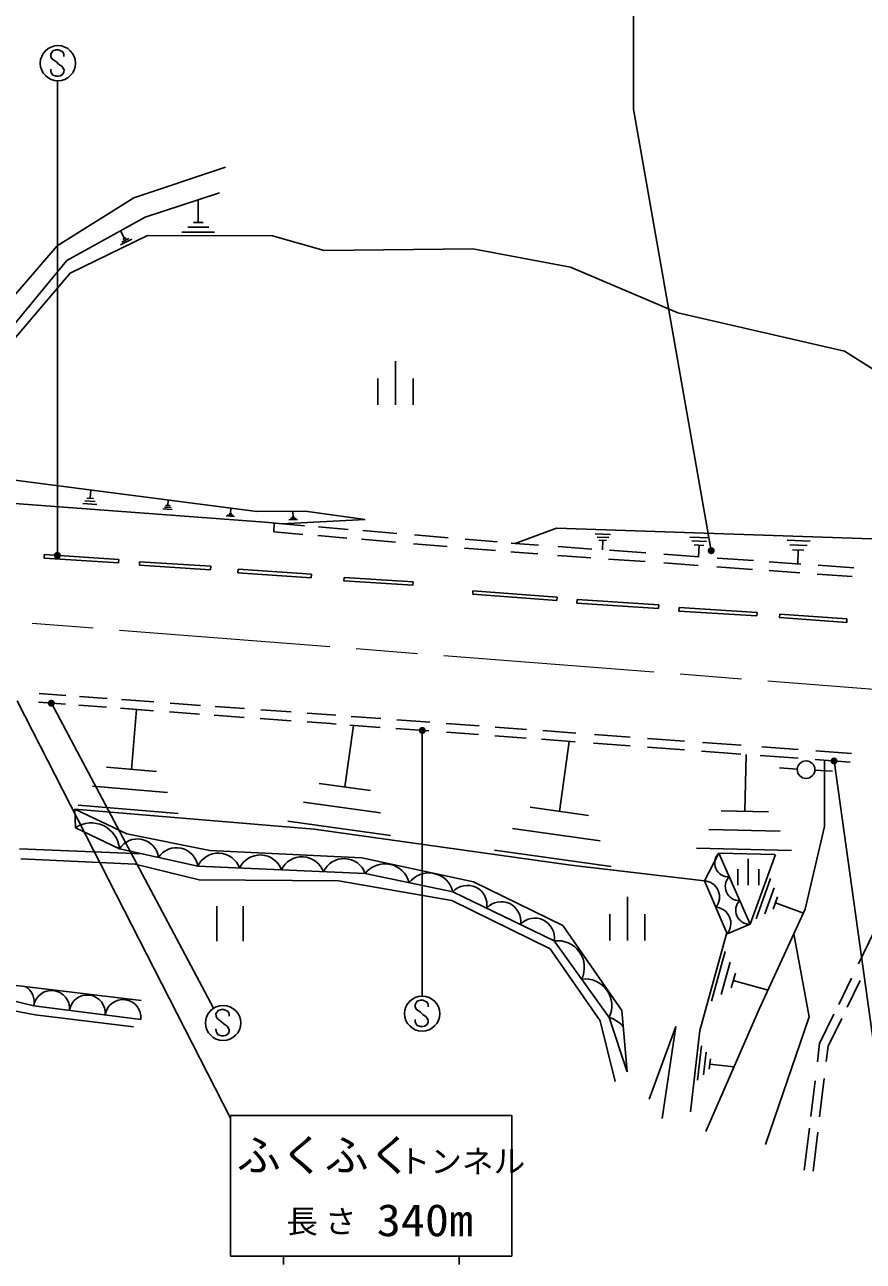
# Model space of a CAD drawing. Units: millimetres, scale not verified. Extents: x 40000 to 680000, y 20000 to 380000.
# Drawn here: x 297641 to 345355, y 244691 to 315067 of the extents above; entities that cross this region are included whole.
import ezdxf
from ezdxf.enums import TextEntityAlignment as Align

# ---------------------------------------------------------------- set-up
doc = ezdxf.new("R2010")
doc.units = ezdxf.units.MM
doc.header["$LTSCALE"] = 1000
doc.linetypes.add('CHAIN', pattern=[18.5, 12, -1.5, 3.5, -1.5])
for name, color, linetype, lineweight in [('M-BGD', 7, 'Continuous', 25), ('M-BMK', 2, 'CHAIN', 13), ('M-STR-STRC', 7, 'Continuous', 25)]:
    doc.layers.add(name, color=color, linetype=linetype, lineweight=lineweight)
doc.styles.add('ＭＳ ゴシック', font='')
doc.styles.get('ＭＳ ゴシック').set_extended_font_data('MS Gothic')

# ---------------------------------------------------------------- blocks, each defined once
blk = doc.blocks.new('filled_dot')
at = {"color": 0, "linetype": 'Continuous', "lineweight": -2, "const_width": 1.25}
blk.add_lwpolyline([(-0.625, 0, 1), (0.625, 0, 1)], format="xyb", close=True, dxfattribs=at)

msp = doc.modelspace()

# ---------------------------------------------------------------- linework, layer by layer
at = {"layer": 'M-BGD'}
for p, q in [((299244, 313575), (299120, 313390)), ((299120, 313390), (299123, 313259)), ((299123, 313259), (299186, 313130)), ((299436, 313641), (299244, 313575)), ((299557, 313638), (299436, 313641)), ((299807, 313519), (299557, 313638)), ((299871, 313388), (299807, 313519)), ((299871, 313259), (299871, 313388)), ((299123, 312411), (299120, 312532)), ((299186, 313130), (299441, 312948)), ((299441, 312948), (299570, 312816)), ((299570, 312816), (299750, 312700)), ((299750, 312700), (299876, 312500)), ((299876, 312500), (299871, 312390)), ((299162, 312308), (299123, 312411)), ((299247, 312198), (299162, 312308)), ((299434, 312137), (299247, 312198)), ((299568, 312137), (299434, 312137)), ((299499, 284863), (299499, 311878)), ((299668, 312166), (299568, 312137)), ((299810, 312258), (299668, 312166)), ((299871, 312390), (299810, 312258)), ((309071, 306963), (303845, 305220)), ((304495, 304106), (308723, 305499)), ((303845, 305220), (299478, 302480)), ((307518, 305107), (307518, 303817)), ((300036, 301643), (304495, 304106)), ((303098, 303337), (303318, 302897)), ((308118, 303537), (306918, 303537)), ((307788, 303817), (307238, 303817)), ((300231, 300926), (304632, 303071)), ((303728, 302857), (303088, 302537)), ((303568, 302897), (303158, 302697)), ((303408, 302937), (303218, 302847)), ((304632, 303071), (311739, 303052)), ((308438, 303257), (306588, 303257)), ((311739, 303052), (314686, 302213)), ((299478, 302480), (288887, 290285)), ((314686, 302213), (323135, 302306)), ((323135, 302306), (328693, 301261)), ((290466, 290053), (300036, 301643)), ((328693, 301261), (334811, 298669)), ((293628, 293185), (300231, 300926)), ((334811, 298669), (344286, 296487)), ((344286, 296487), (348016, 294118)), ((318737, 295926), (318737, 293426)), ((317737, 294926), (317737, 293426)), ((319737, 293426), (319737, 294926)), ((293124, 289660), (310843, 287366)), ((301398, 288587), (301368, 288117)), ((311297, 286747), (292602, 288149)), ((301648, 287937), (301058, 287977)), ((301558, 288097), (301168, 288127)), ((305808, 288017), (305788, 287707)), ((301738, 287767), (300948, 287827)), ((306038, 287477), (305508, 287507)), ((305978, 287587), (305588, 287607)), ((305918, 287697), (305658, 287707)), ((309498, 287157), (309188, 287177)), ((309418, 287227), (309278, 287237)), ((309368, 287557), (309348, 287237)), ((310843, 287366), (313604, 287385)), ((312898, 287377), (312918, 287047)), ((313604, 287385), (317017, 286900)), ((309568, 287077), (309098, 287107)), ((313557, 286556), (311297, 286747)), ((311818, 286201), (311828, 286702)), ((317017, 286900), (312263, 286665)), ((313158, 286907), (312678, 286887)), ((313078, 286977), (312758, 286967)), ((312988, 287047), (312838, 287037)), ((316054, 286344), (314366, 286487)), ((313474, 286061), (311818, 286201)), ((315971, 285850), (314318, 285989)), ((318732, 285616), (316809, 285779)), ((318805, 286111), (316872, 286275)), ((321727, 285864), (319817, 286026)), ((324519, 285628), (322706, 285781)), ((327895, 286412), (325546, 285541)), ((348748, 285719), (327895, 286412)), ((330098, 286087), (330978, 286057)), ((330208, 285907), (330868, 285887)), ((335478, 285907), (336578, 285867)), ((321679, 285366), (319766, 285528)), ((324422, 285134), (322670, 285282)), ((325507, 285042), (325307, 285059)), ((325546, 285541), (325321, 285560)), ((326829, 284947), (325507, 285042)), ((326869, 285446), (325546, 285541)), ((329906, 285227), (327996, 285365)), ((330308, 285727), (330748, 285707)), ((330508, 285187), (330528, 285717)), ((332974, 285007), (330910, 285155)), ((335608, 285687), (336438, 285657)), ((335738, 285457), (336288, 285437)), ((335988, 284787), (336018, 285447)), ((341018, 285727), (342328, 285677)), ((341178, 285457), (342158, 285427)), ((341328, 285187), (341978, 285167)), ((341628, 284387), (341658, 285177)), ((298741, 284711), (298753, 284910)), ((302981, 284440), (298741, 284711)), ((298753, 284910), (302993, 284639)), ((302993, 284639), (302981, 284440)), ((304162, 284304), (304174, 284504)), ((304174, 284504), (308221, 284252)), ((329854, 284730), (327962, 284866)), ((332948, 284508), (330863, 284657)), ((335967, 284291), (333998, 284432)), ((336010, 284789), (334006, 284933)), ((339102, 284567), (337046, 284714)), ((341795, 284373), (340007, 284502)), ((308208, 284052), (304162, 284304)), ((308221, 284252), (308208, 284052)), ((309775, 283878), (309789, 284078)), ((313938, 283588), (309775, 283878)), ((309789, 284078), (313952, 283787)), ((313952, 283787), (313938, 283588)), ((339060, 284068), (337024, 284215)), ((341749, 283875), (340008, 284000)), ((344716, 283662), (342739, 283804)), ((344813, 284156), (342790, 284302)), ((315798, 283414), (315810, 283613)), ((319728, 283162), (315798, 283414)), ((315810, 283613), (319741, 283361)), ((319741, 283361), (319728, 283162)), ((323133, 282655), (323148, 282854)), ((327918, 282293), (323133, 282655)), ((323148, 282854), (327933, 282493)), ((327933, 282493), (327918, 282293)), ((329060, 282154), (329073, 282353)), ((329073, 282353), (333719, 282047)), ((333706, 281848), (329060, 282154)), ((333719, 282047), (333706, 281848)), ((334864, 281693), (334877, 281892)), ((339297, 281420), (334864, 281693)), ((334877, 281892), (339310, 281620)), ((339310, 281620), (339297, 281420)), ((340597, 281323), (340612, 281522)), ((340612, 281522), (344426, 281251)), ((344412, 281052), (340597, 281323)), ((344426, 281251), (344412, 281052)), ((298462, 277002), (299984, 276891)), ((300762, 276834), (302324, 276720)), ((303143, 276660), (304994, 276524)), ((298426, 276503), (299969, 276390)), ((299155, 276450), (308391, 259099)), ((300718, 276336), (302295, 276220)), ((303096, 276162), (304963, 276025)), ((303998, 276097), (303718, 272687)), ((305876, 275959), (307590, 275833)), ((305914, 276457), (307637, 276331)), ((308479, 276270), (310140, 276148)), ((311075, 276080), (312811, 275953)), ((313704, 275888), (315093, 275786)), ((308419, 275773), (310122, 275648)), ((311039, 275581), (312808, 275452)), ((313714, 275386), (315057, 275288)), ((315367, 275265), (315057, 275288)), ((315338, 275768), (315093, 275786)), ((316348, 275187), (315858, 271687)), ((317867, 275079), (316146, 275207)), ((317906, 275578), (316221, 275703)), ((320695, 275371), (318820, 275510)), ((323491, 275163), (321613, 275303)), ((320629, 274874), (318757, 275013)), ((320263, 274901), (320263, 259788)), ((323466, 274664), (321637, 274800)), ((326168, 274463), (324386, 274596)), ((326192, 274963), (324410, 275095)), ((328994, 274755), (327131, 274893)), ((332096, 274525), (330064, 274676)), ((328960, 274256), (327055, 274398)), ((328629, 274281), (328068, 270297)), ((332083, 274024), (329999, 274179)), ((335176, 273795), (333082, 273950)), ((335179, 274296), (333083, 274452)), ((338401, 274057), (336200, 274220)), ((341660, 273815), (339586, 273969)), ((338387, 273557), (336159, 273722)), ((338688, 273534), (338618, 270297)), ((341643, 273315), (339490, 273475)), ((344613, 273095), (342614, 273243)), ((344688, 273591), (342657, 273741)), ((343156, 269437), (343156, 273203)), ((343693, 273163), (346982, 249564)), ((305138, 272567), (302298, 272807)), ((341598, 272697), (340598, 272767)), ((342598, 272637), (343598, 272577)), ((305758, 271377), (301498, 271727)), ((317318, 271477), (314398, 271887)), ((300491, 270419), (300524, 269359)), ((303447, 269015), (300491, 270419)), ((300491, 270419), (314115, 269284)), ((306368, 270177), (300688, 270647)), ((317888, 270207), (313508, 270817)), ((329728, 270057), (326408, 270527)), ((339968, 270267), (337268, 270327)), ((318448, 268927), (312608, 269747)), ((300524, 269359), (303026, 268166)), ((303026, 268166), (300524, 269359)), ((308170, 268062), (303447, 269015)), ((314115, 269284), (328719, 267233)), ((330378, 268617), (325398, 269317)), ((340618, 269177), (336568, 269267)), ((342057, 264731), (343156, 269437)), ((297342, 268163), (304346, 267871)), ((303026, 268166), (307484, 267171)), ((307484, 267171), (303026, 268166)), ((341268, 268077), (335868, 268197)), ((297425, 267602), (303921, 267287)), ((316829, 267648), (308170, 268062)), ((323168, 266280), (316829, 267648)), ((331018, 267167), (324378, 268097)), ((337130, 267918), (336322, 266343)), ((338924, 263871), (337130, 267918)), ((337130, 267918), (340304, 267847)), ((337130, 267918), (338924, 263871)), ((338813, 267602), (338813, 266102)), ((340363, 267835), (338924, 263871)), ((303921, 267287), (307567, 266392)), ((307484, 267171), (317015, 266757)), ((317015, 266757), (307484, 267171)), ((317015, 266757), (322008, 265721)), ((322008, 265721), (317015, 266757)), ((328719, 267233), (336322, 266343)), ((338213, 267002), (338213, 266102)), ((339413, 266102), (339413, 267002)), ((307567, 266392), (315489, 266343)), ((315489, 266343), (321935, 265232)), ((328264, 263795), (323168, 266280)), ((336322, 266343), (337605, 263334)), ((337605, 263334), (336322, 266343)), ((339258, 264187), (340078, 266467)), ((322008, 265721), (327766, 262925)), ((327766, 262925), (322008, 265721)), ((331932, 265438), (331932, 262938)), ((339748, 264467), (340278, 265947)), ((340228, 264737), (340478, 265427)), ((308576, 262902), (308576, 264902)), ((310076, 264902), (310076, 262902)), ((321935, 265232), (327537, 262465)), ((339436, 259037), (342057, 264731)), ((341948, 264507), (340358, 265087)), ((330932, 264438), (330932, 262938)), ((332932, 262938), (332932, 264438)), ((346263, 264050), (345083, 261623)), ((331620, 258968), (328264, 263795)), ((337569, 263319), (336053, 257829)), ((337605, 263334), (338924, 263871)), ((342270, 258595), (341410, 263326)), ((327766, 262925), (330895, 258574)), ((330895, 258574), (327766, 262925)), ((327537, 262465), (330387, 258371)), ((336718, 259497), (337498, 262327)), ((337278, 259877), (337788, 261717)), ((337838, 260247), (338078, 261097)), ((292188, 260642), (298154, 259233)), ((298154, 259233), (292188, 260642)), ((295983, 260526), (304269, 259531)), ((339938, 260127), (337958, 260677)), ((344680, 260794), (343958, 259310)), ((345179, 260678), (344441, 259160)), ((292254, 259863), (298237, 258719)), ((298154, 259233), (304253, 258454)), ((304253, 258454), (298154, 259233)), ((308839, 259020), (308647, 258954)), ((308961, 259017), (308839, 259020)), ((309211, 258898), (308961, 259017)), ((319972, 259485), (319848, 259301)), ((319848, 259301), (319851, 259169)), ((319851, 259169), (319914, 259040)), ((319914, 259040), (320170, 258859)), ((320164, 259551), (319972, 259485)), ((320285, 259548), (320164, 259551)), ((320536, 259430), (320285, 259548)), ((320599, 259298), (320536, 259430)), ((320599, 259169), (320599, 259298)), ((336388, 252076), (339436, 259037)), ((298237, 258719), (303822, 258040)), ((308647, 258954), (308523, 258769)), ((308523, 258769), (308526, 258638)), ((308526, 258638), (308589, 258509)), ((308589, 258509), (308845, 258327)), ((308845, 258327), (308974, 258195)), ((309274, 258767), (309211, 258898)), ((309274, 258638), (309274, 258767)), ((319851, 258321), (319848, 258442)), ((319890, 258219), (319851, 258321)), ((320170, 258859), (320299, 258727)), ((320299, 258727), (320478, 258611)), ((320478, 258611), (320604, 258411)), ((320599, 258300), (320538, 258169)), ((320604, 258411), (320599, 258300)), ((330387, 258371), (331232, 254924)), ((330895, 258574), (331930, 255467)), ((331930, 255467), (330895, 258574)), ((331930, 255467), (331620, 258968)), ((339800, 251344), (342270, 258595)), ((343688, 258755), (342874, 257080)), ((344127, 258513), (343360, 256936)), ((308526, 257790), (308523, 257911)), ((308566, 257687), (308526, 257790)), ((308650, 257577), (308566, 257687)), ((308974, 258195), (309153, 258079)), ((309213, 257637), (309071, 257545)), ((309153, 258079), (309279, 257879)), ((309274, 257769), (309213, 257637)), ((309279, 257879), (309274, 257769)), ((319975, 258108), (319890, 258219)), ((320162, 258047), (319975, 258108)), ((320296, 258047), (320162, 258047)), ((320396, 258076), (320296, 258047)), ((320538, 258169), (320396, 258076)), ((333173, 253917), (334698, 258052)), ((334698, 258052), (333907, 252816)), ((336053, 257829), (335517, 253199)), ((308837, 257516), (308650, 257577)), ((308971, 257516), (308837, 257516)), ((309071, 257545), (308971, 257516)), ((335928, 254997), (336148, 256957)), ((342874, 257080), (342748, 256039)), ((343360, 256936), (343253, 256056)), ((336258, 255307), (336408, 256587)), ((336588, 255617), (336658, 256207)), ((337998, 255757), (336628, 255917)), ((342617, 254961), (342371, 252932)), ((343136, 255087), (342872, 252911)), ((342289, 252259), (342001, 249875)), ((342766, 252032), (342497, 249815))]:
    msp.add_line(p, q, dxfattribs=at)
for centre, radius in [((299527, 312878), 1000), ((342101, 272671), 500), ((320256, 258788), 1000), ((308931, 258257), 1000)]:
    msp.add_circle(centre, radius, dxfattribs=at)
for centre, radius, start, end in [((301430, 268039), 1601, 4.52589, 124.48851), ((304050, 267512), 1215, 7.39556, 147.45663), ((306279, 267015), 1215, 7.39556, 147.45663), ((308654, 266631), 1289, 19.79952, 155.22246), ((311037, 266527), 1289, 19.79952, 155.22246), ((313420, 266424), 1289, 19.79952, 155.22246), ((315803, 266320), 1289, 19.79952, 155.22246), ((337698, 267362), 794, 135.64253, 272.1584), ((318138, 265895), 1416, 14.05356, 142.50481), ((320635, 265377), 1416, 14.05356, 142.50481), ((322831, 264975), 1112, 350.3754, 137.82111), ((336258, 265426), 919, 320.21708, 85.98653), ((338296, 266013), 794, 135.64253, 272.1584), ((324751, 264043), 1112, 350.3754, 137.82111), ((336899, 263922), 919, 320.21708, 85.98653), ((338894, 264665), 794, 135.64253, 272.1584), ((326671, 263110), 1112, 350.3754, 137.82111), ((327963, 261416), 1521, 334.02404, 97.41182), ((329527, 259241), 1521, 334.02404, 97.41182), ((297155, 259447), 1022, 347.94369, 58.93044), ((299167, 259078), 1025, 354.11893, 171.32454), ((301200, 258819), 1025, 354.11893, 171.32454), ((303233, 258559), 1025, 354.11893, 171.32454), ((330202, 256617), 2076, 43.77969, 70.50533)]:
    msp.add_arc(centre, radius, start, end, dxfattribs=at)
msp.add_open_spline([(284063, 256364), (284944, 255654), (285825, 254944), (286627, 254151), (287080, 253704), (287508, 253229), (287927, 252746), (288960, 251553), (289935, 250305), (291053, 249199), (291735, 248523), (292471, 247901), (293196, 247267), (294587, 246048), (295936, 244785), (297270, 243508), (298449, 242381), (299617, 241242), (300783, 240101), (301458, 239441), (302132, 238780), (302785, 238099), (302997, 237878), (303208, 237654), (303418, 237431)], degree=3, knots=[0, 0, 0, 0, 1, 1, 1, 2, 2, 2, 3, 3, 3, 4, 4, 4, 5, 5, 5, 6, 6, 6, 7, 7, 7, 8, 8, 8, 8], dxfattribs=at)
at = {"layer": 'M-BMK'}
msp.add_line((266153, 283509), (363949, 275841), dxfattribs=at)
at = {"layer": 'M-STR-STRC'}
for p, q in [((332272, 315945), (332272, 310262)), ((336703, 285132), (332272, 310262)), ((297214, 276592), (309356, 252831)), ((309356, 252983), (309356, 248983)), ((309356, 252983), (325356, 252983)), ((325356, 252983), (325356, 244983)), ((309356, 248983), (309356, 244983)), ((309356, 244983), (325356, 244983)), ((312356, 244983), (312356, 244512)), ((322356, 244983), (322356, 244512))]:
    msp.add_line(p, q, dxfattribs=at)

# ---------------------------------------------------------------- block references
at = {"layer": 'M-BGD', "xscale": 160, "yscale": 160}
for p, rotation in [((299499, 284863), 90), ((299155, 276450), 298), ((320263, 274901), 270), ((343693, 273163), 277.9)]:
    msp.add_blockref('filled_dot', p, dxfattribs=dict(at, rotation=rotation))
at = {"layer": 'M-STR-STRC', "xscale": 160, "yscale": 160, "rotation": 100}
msp.add_blockref('filled_dot', (336703, 285132), dxfattribs=at)

# ---------------------------------------------------------------- texts
at = {"layer": 'M-STR-STRC', "style": 'ＭＳ ゴシック'}
for s, height, p in [('ふくふく', 1833, (309708, 250733)), ('トンネル', 1320, (318915, 250383))]:
    msp.add_text(s, height=height, dxfattribs=at).set_placement(p, align=Align.MIDDLE_LEFT)
at = {"layer": 'M-STR-STRC', "style": 'ＭＳ ゴシック', "width": 1.1}
msp.add_text('340m', height=1833, dxfattribs=at).set_placement((317669, 247033), align=Align.MIDDLE_LEFT)
at = {"layer": 'M-STR-STRC', "insert": (312520, 246883), "char_height": 1320, "attachment_point": 4, "style": 'ＭＳ ゴシック'}
msp.add_mtext('\\T1.22;長さ', dxfattribs=at)

doc.saveas('drawing.dxf')
